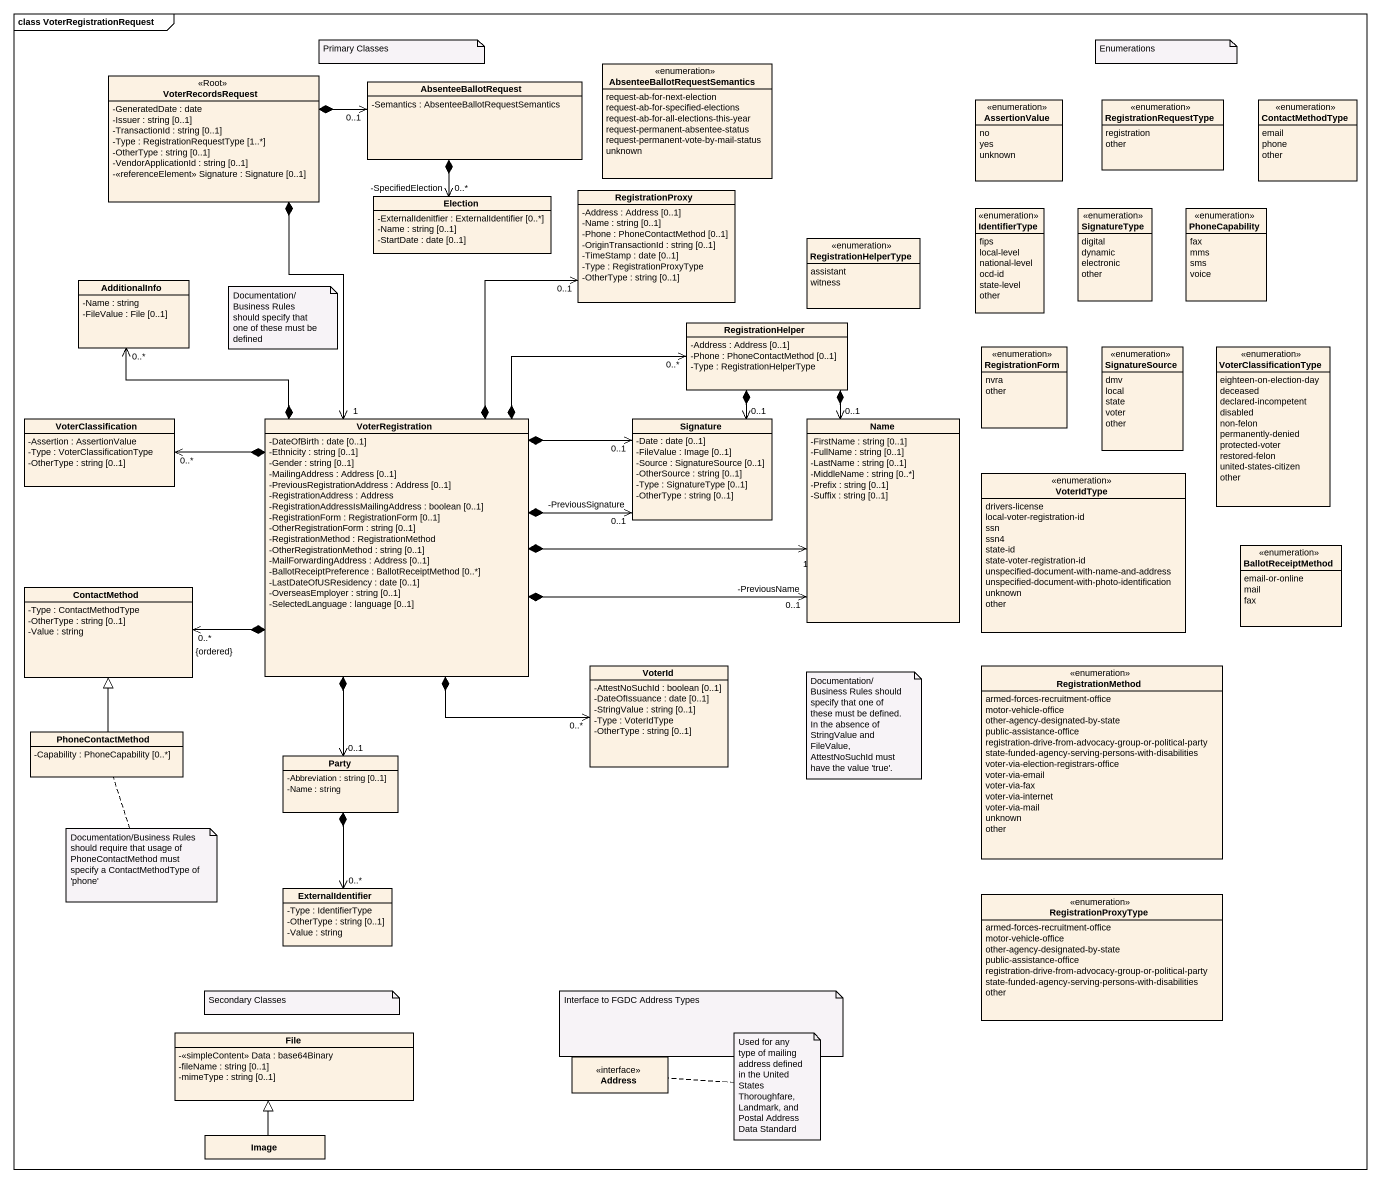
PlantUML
@startuml
mainframe class VoterRegistrationRequest
hide circle
hide empty members
skinparam classAttributeIconSize 0
class VoterRecordsRequest <<Root>> {
  -GeneratedDate : date
  -Issuer : string [0..1]
  -TransactionId : string [0..1]
  -Type : RegistrationRequestType [1..*]
  -OtherType : string [0..1]
  -VendorApplicationId : string [0..1]
  -<<referenceElement>> Signature : Signature [0..1]
}
class AbsenteeBallotRequest {
  -Semantics : AbsenteeBallotRequestSemantics
}
enum "AbsenteeBallotRequestSemantics" as AbsenteeBallotRequestSemanti {
  request-ab-for-next-election
  request-ab-for-specified-elections
  request-ab-for-all-elections-this-year
  request-permanent-absentee-status
  request-permanent-vote-by-mail-status
  unknown
}
enum AssertionValue {
  no
  yes
  unknown
}
enum RegistrationRequestType {
  registration
  other
}
enum ContactMethodType {
  email
  phone
  other
}
class Election {
  -ExternalIdenitfier : ExternalIdentifier [0..*]
  -Name : string [0..1]
  -StartDate : date [0..1]
}
class RegistrationProxy {
  -Address : Address [0..1]
  -Name : string [0..1]
  -Phone : PhoneContactMethod [0..1]
  -OriginTransactionId : string [0..1]
  -TimeStamp : date [0..1]
  -Type : RegistrationProxyType
  -OtherType : string [0..1]
}
enum IdentifierType {
  fips
  local-level
  national-level
  ocd-id
  state-level
  other
}
enum SignatureType {
  digital
  dynamic
  electronic
  other
}
enum PhoneCapability {
  fax
  mms
  sms
  voice
}
enum RegistrationHelperType {
  assistant
  witness
}
class AdditionalInfo {
  -Name : string
  -FileValue : File [0..1]
}
class RegistrationHelper {
  -Address : Address [0..1]
  -Phone : PhoneContactMethod [0..1]
  -Type : RegistrationHelperType
}
enum RegistrationForm {
  nvra
  other
}
enum SignatureSource {
  dmv
  local
  state
  voter
  other
}
enum VoterClassificationType {
  eighteen-on-election-day
  deceased
  declared-incompetent
  disabled
  non-felon
  permanently-denied
  protected-voter
  restored-felon
  united-states-citizen
  other
}
class VoterClassification {
  -Assertion : AssertionValue
  -Type : VoterClassificationType
  -OtherType : string [0..1]
}
class VoterRegistration {
  -DateOfBirth : date [0..1]
  -Ethnicity : string [0..1]
  -Gender : string [0..1]
  -MailingAddress : Address [0..1]
  -PreviousRegistrationAddress : Address [0..1]
  -RegistrationAddress : Address
  -RegistrationAddressIsMailingAddress : boolean [0..1]
  -RegistrationForm : RegistrationForm [0..1]
  -OtherRegistrationForm : string [0..1]
  -RegistrationMethod : RegistrationMethod
  -OtherRegistrationMethod : string [0..1]
  -MailForwardingAddress : Address [0..1]
  -BallotReceiptPreference : BallotReceiptMethod [0..*]
  -LastDateOfUSResidency : date [0..1]
  -OverseasEmployer : string [0..1]
  -SelectedLanguage : language [0..1]
}
class Signature {
  -Date : date [0..1]
  -FileValue : Image [0..1]
  -Source : SignatureSource [0..1]
  -OtherSource : string [0..1]
  -Type : SignatureType [0..1]
  -OtherType : string [0..1]
}
class Name {
  -FirstName : string [0..1]
  -FullName : string [0..1]
  -LastName : string [0..1]
  -MiddleName : string [0..*]
  -Prefix : string [0..1]
  -Suffix : string [0..1]
}
enum VoterIdType {
  drivers-license
  local-voter-registration-id
  ssn
  ssn4
  state-id
  state-voter-registration-id
  unspecified-document-with-name-and-address
  unspecified-document-with-photo-identification
  unknown
  other
}
enum BallotReceiptMethod {
  email-or-online
  mail
  fax
}
class ContactMethod {
  -Type : ContactMethodType
  -OtherType : string [0..1]
  -Value : string
}
class VoterId {
  -AttestNoSuchId : boolean [0..1]
  -DateOfIssuance : date [0..1]
  -StringValue : string [0..1]
  -Type : VoterIdType
  -OtherType : string [0..1]
}
enum RegistrationMethod {
  armed-forces-recruitment-office
  motor-vehicle-office
  other-agency-designated-by-state
  public-assistance-office
  registration-drive-from-advocacy-group-or-political-party
  state-funded-agency-serving-persons-with-disabilities
  voter-via-election-registrars-office
  voter-via-email
  voter-via-fax
  voter-via-internet
  voter-via-mail
  unknown
  other
}
class PhoneContactMethod {
  -Capability : PhoneCapability [0..*]
}
class Party {
  -Abbreviation : string [0..1]
  -Name : string
}
class ExternalIdentifier {
  -Type : IdentifierType
  -OtherType : string [0..1]
  -Value : string
}
enum RegistrationProxyType {
  armed-forces-recruitment-office
  motor-vehicle-office
  other-agency-designated-by-state
  public-assistance-office
  registration-drive-from-advocacy-group-or-political-party
  state-funded-agency-serving-persons-with-disabilities
  other
}
class "File" as File_ {
  -<<simpleContent>> Data : base64Binary
  -fileName : string [0..1]
  -mimeType : string [0..1]
}
interface Address
class Image
VoterRecordsRequest *-right-> "0..1" AbsenteeBallotRequest
VoterRecordsRequest *--> "1" VoterRegistration
AbsenteeBallotRequest *--> "-SpecifiedElection\n0..*" Election
RegistrationHelper *--> "0..1" Signature
RegistrationHelper *--> "0..1" Name
VoterRegistration *-up-> "0..1" RegistrationProxy
VoterRegistration *-up-> "0..*" AdditionalInfo
VoterRegistration *-right-> "0..*" RegistrationHelper
VoterRegistration *-left-> "0..*" VoterClassification
VoterRegistration *-right-> "0..1" Signature
VoterRegistration *-right-> "0..1\n-PreviousSignature" Signature
VoterRegistration *-right-> "-PreviousName\n0..1" Name
VoterRegistration *-right-> "1" Name
VoterRegistration *-left-> "0..*\n{ordered}" ContactMethod
VoterRegistration *--> "0..*" VoterId
VoterRegistration *--> "0..1" Party
PhoneContactMethod -up-|> ContactMethod
Party *--> "0..*" ExternalIdentifier
Image -up-|> File_
note as N1
  Primary Classes
end note
note as N2
  Enumerations
end note
note as N3
  Documentation/Business Rules should specify that one of these must be defined
end note
note as N4
  Documentation/Business Rules should specify that one of these must be defined. In the absence of StringValue and FileValue, AttestNoSuchId must have the value 'true'.
end note
note bottom of PhoneContactMethod : Documentation/Business Rules should require that usage of PhoneContactMethod must specify a ContactMethodType of 'phone'
note as N6
  Secondary Classes
end note
note as N7
  Interface to FGDC Address Types
end note
note right of Address : Used for any type of mailing address defined in the United States Thoroughfare, Landmark, and Postal Address Data Standard
@enduml
